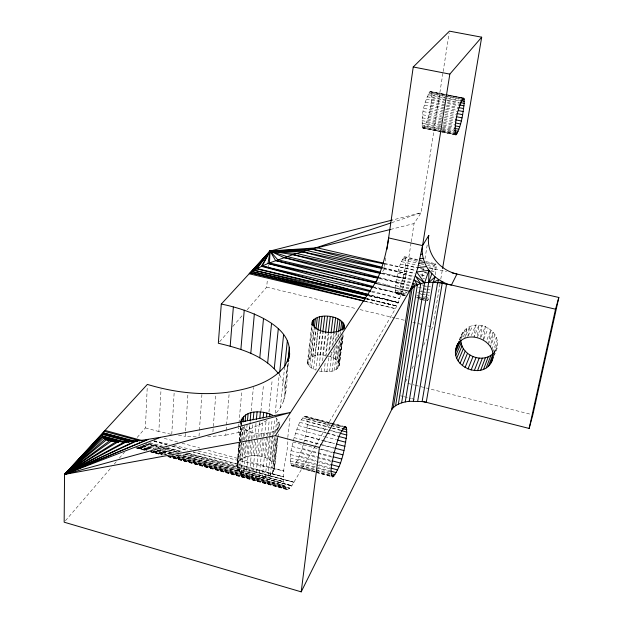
<?xml version="1.0" encoding="UTF-8"?>
<svg xmlns="http://www.w3.org/2000/svg" width="623" height="623" viewBox="0 0 623 623"><rect width="100%" height="100%" fill="white"/><g stroke="black" fill="none" stroke-linecap="round" stroke-linejoin="round"><path stroke-width="0.47" stroke-dasharray="3.12 2.34" d="M435.275 274.829L436.139 267.36L435.695 263.802L434.029 265.18L430.906 273.341M315.145 446.224L291.798 485.8L287.771 489.421L286.159 489.382C278.559 474.843 289.103 453.474 287.686 438.39M330.307 476.268L291.743 465.794C287.834 457.025 292.405 446.559 294.118 437.587C296.945 430.361 298.3 420.852 305.052 416.211L343.398 426.257M303.674 443.459C305.387 434.831 309.304 425.073 305.948 416.514L305.052 416.211M405.308 295.847L396.01 293.651L395.34 291.938L395.278 288.87M137.161 437.471L145.408 427.9L147.277 386.346M440.663 131.788L422.9 128.136C420.603 116.236 423.998 101.861 430.205 91.425L462.702 97.811M170.842 434.239L158.857 431.552L161.03 389.001M422.9 128.136L423.476 128.065C429.551 117.506 432.845 103.465 430.758 91.464M171.761 434.449L174.136 392.856M196.214 436.871L185.241 436.287L187.936 393.759M319.42 371.051C325.93 372.328 337.845 372.889 339.294 364.439L343.265 333.912M199.025 436.053L199.36 431.225M199.422 430.259L201.914 394.569M212.926 431.817L215.706 395.27M207.7 436.77L225.728 435.142L226.048 431.311M226.126 430.353L229.194 392.996M225.728 435.142L238.142 432.611L238.562 427.845M238.64 426.887L238.897 424.029M238.975 423.079L241.817 390.66M395.294 288.161C396.82 277.5 397.996 265.46 404.522 256.653L422.223 260.71M277.523 437.182L274.486 465.84C274.844 483.76 239.076 481.626 237.005 465.731L239.131 441.684M239.216 440.726L240.579 425.33M240.665 424.372L240.922 421.483M237.005 465.731L239.341 441.707M239.427 440.749L240.782 425.384M240.867 424.427L241.039 422.511M237.199 467.709L239.512 441.699M239.598 440.734L240.961 425.314M237.379 463.792L238.321 461.955L241.817 422.659M237.97 469.672L241.934 425.283M238.321 461.955L239.785 460.272L242.954 424.878M239.302 471.556L241.989 441.598M242.082 440.632L243.297 427.098C250.773 438.374 292.358 434.799 274.93 416.631M239.785 460.272L241.732 458.793L243.11 443.514M243.453 439.69L244.839 424.411M241.14 473.301L244.045 441.372M244.13 440.399L245.182 428.788M241.732 458.793L244.091 457.562L247.323 422.277M243.445 474.843L247.541 430.298M244.091 457.562L246.801 456.604L248.304 440.422M248.39 439.472L249.893 423.282M238.142 432.611L249.512 429.107L249.862 425.314M249.955 424.372L250.212 421.522M251.186 411.094L253.382 387.397M246.147 476.151L250.298 431.575M399.989 287.631C402.941 277.811 407.006 267.041 405.043 256.777L404.522 256.653M246.801 456.604L249.776 455.966L251.295 439.799M251.388 438.841L252.728 424.575M247.214 309.74L266.675 287.148L267.392 279.548M268.466 268.147L268.825 264.347M249.145 477.163L252.743 439.215M252.829 438.265L253.374 432.572M249.776 455.966L252.93 455.647L256.014 423.336M252.362 477.864L256.108 438.966M256.201 438.016L256.653 433.273M252.93 455.647L256.162 455.662L257.821 438.569M257.914 437.619L259.386 422.425M249.512 429.107L259.596 424.746L259.877 421.849M260.905 411.25L263.529 384.274M255.687 478.223L259.402 440.282M259.775 436.489L260.056 433.639M493.759 355.85C510.611 329.403 466.65 310.09 459.221 340.641M274.486 465.84C272.204 459.719 265.336 457.087 259.394 456.013L262.851 420.883M259.02 478.223L263.07 437.548M263.163 436.575L263.451 433.67M262.517 456.682L264.222 439.589M264.604 435.789L266.122 420.603M262.252 477.872L266.745 433.359M268.957 411.974L272.243 379.438M265.445 457.656L267.563 436.754M267.664 435.804L269.3 419.661M265.281 477.179L269.432 436.591M269.533 435.617L269.829 432.72M268.092 458.902L270.437 436.092M270.538 435.142L272.196 418.983M268.015 476.174L272.609 431.778M279.478 372.102L275.132 413.913C289.975 400.254 285.373 378.068 288.979 360.281M270.39 460.389L272.96 435.656M273.053 434.706L274.735 418.531M270.366 474.882L274.291 437.299M274.696 433.444L275 430.555M272.251 462.071L274.852 437.315M275.35 432.549L276.846 418.267M272.267 473.348L276.114 436.785M276.721 431.015L276.924 429.091M273.637 463.909L276.456 437.206M277.157 430.532L278.263 420.042M280.334 407.722L284.734 366.215M273.653 471.619L277.219 438.008M278.434 428.585L279.143 421.896M274.502 469.75L278.372 433.328M279.151 426.662L279.454 423.788M285.295 394.523L285.061 387.794L287.647 363.622M283.73 401.212L287.733 363.848M287.795 437.432L290.131 416.296M320.658 330.517L315.908 370.078C297.537 363.287 313.525 351.878 325.479 355.531L328.165 333.749M307.427 362.313L311.648 325.899M307.754 363.762L312.318 324.419M308.556 365.21L313.034 326.764M310.846 357.291L314.187 328.734M309.818 366.612L314.436 327.153M312.73 356.426L315.869 329.808M311.5 367.913L316.157 328.414M314.934 355.772L317.87 331.086M313.548 369.081L318.252 329.544M317.387 355.344L320.23 331.631M320.012 355.157L322.769 332.417M319.085 366.044L323.298 331.296M322.737 355.219L325.401 333.437M321.25 371.425L321.842 366.604M322.55 360.81L326.094 331.849M324.061 371.744L325.253 362.088M325.969 356.301L328.96 332.176M328.866 350.391L330.992 333.344M326.849 371.799L328.78 356.364M329.629 349.612L331.794 332.254M339.294 364.439C338.491 360.32 334.247 358.209 330.696 356.831L331.288 352.096M332.004 346.411L333.679 333.149M329.536 371.596L332.09 351.356M332.939 344.612L334.395 333.048M333.017 357.797L334.224 348.312M335.065 341.677L336.147 333.149M332.02 371.137L335.205 346.108M335.945 340.329L337.043 331.67M335.057 358.926L336.996 343.748M337.728 338.055L338.453 332.363M334.232 370.444L337.689 343.522M338.554 336.794L339.294 331.023M336.747 360.195L339.2 341.202M340.057 334.551L340.423 331.701M336.109 369.54L339.948 339.776M338.048 361.558L341.248 336.833M337.588 368.45L341.692 336.817M338.904 362.991L342.494 335.369M338.632 367.212L342.985 333.71M339.2 365.857L343.312 334.325M480.582 337.573L482.155 325.51L477.28 337.479L478.955 325.004L474.01 336.95L475.754 325.011L470.747 336.95M483.448 340.002L485.27 326.507L480.458 338.507M385.73 257.945L384.079 269.385L381.424 273.458M402.692 289.111L406.266 273.567L411.102 242.721M411.25 241.763L414.046 223.548L421.101 212.762L443.008 72.47M443.155 71.505L449.16 33.074M422.067 276.892L423.453 268.311M424.964 258.888L427.534 242.915M488.494 344.223L490.846 329.855L486.15 341.926M439.978 283.862L432.681 327.052L430.516 331.397M440.788 279.057L442.416 269.463M467.78 336.552L469.781 326.53L465.023 337.619M464.867 337.604L467.188 327.994L462.749 338.25M461.861 334.613L459.945 339.932M315.635 445.383L395.457 308.665L398.299 302.583L402.458 289.929M291.743 465.794L292.693 465.911C299.172 460.841 300.707 451.675 303.448 444.308M493.626 355.756L497.185 346.038M493.907 352.859L497.466 343.18M494.351 353.039L496.36 348.763M492.645 352.532L497.185 340.267M491.788 349.604L496.352 337.393M494.981 334.644L490.387 346.809L493.128 332.106L489.156 342.486M483.791 339.146L488.198 327.971M468.325 335.758L472.67 325.525M461.23 338.429L464.96 329.871M459.79 339.831L463.162 332.106M426.693 300.893L427.728 300.325L429.169 297.615L423.648 296.314M405.48 381.829L408.073 376.611M411.959 368.785L414.116 364.439M417.566 357.485L420.587 351.395M423.609 345.306L426.63 339.224M396.01 293.651L397.217 293.129L398.813 290.474L407.092 292.421M493.782 352.727L495.005 351.263M65.431 520.719L111.766 466.939M114.305 463.995L116.213 461.783M119.382 458.1L124.46 452.205M219.592 341.801L230.261 329.411M232.776 326.499L242.814 314.841M259.596 424.746L268.186 419.629M391.657 222.684L421.101 212.762L392.023 220.129M390.528 229.435L414.046 223.548M256.162 455.662L259.394 456.013M178.497 435.368L185.241 436.287M430.205 91.425L447.158 94.797M448.101 94.984L463.177 97.982M431.194 92.048L447.119 95.218M448.054 95.405L462.11 98.2M429.543 91.955L462.601 98.535M431.49 93.177L460.459 98.948M428.788 93.037L461.923 99.641M431.646 94.797L446.559 97.772M447.493 97.959L459.603 100.373M427.978 94.634L461.184 101.261M431.661 96.869L446.535 99.836M447.462 100.023L459.548 102.437M427.121 96.713L446.13 100.513M447.08 100.7L460.381 103.363M431.521 99.314L443.584 101.728M447.291 102.468L458.419 104.703M426.257 99.197L459.564 105.871M431.248 102.063L445.546 104.937M446.496 105.123L457.936 107.421M425.408 102.016L445.406 106.035M446.356 106.229L458.738 108.713M430.843 105.038L457.484 110.403M424.606 105.085L444.604 109.118M445.562 109.305L457.944 111.805M430.314 108.153L444.573 111.034M445.523 111.221L455.981 113.331M423.866 108.301L443.864 112.342M444.814 112.537L457.196 115.037M429.683 111.307L443.934 114.196M444.884 114.383L455.335 116.501M423.219 111.556L441.302 115.224M445.11 115.995L456.527 118.308M428.967 114.422L443.218 117.311M444.168 117.506L454.611 119.624M422.682 114.757L455.958 121.524M428.188 117.397L443.389 120.488M444.339 120.683L454.79 122.809M422.277 117.802L442.213 121.867M443.163 122.053L455.499 124.569M427.37 120.146L442.579 123.253M443.529 123.447L453.988 125.581M422.012 120.582L455.172 127.357M426.529 122.599L441.762 125.714M442.712 125.908L453.186 128.05M421.896 123.027L441.746 127.092M442.688 127.287L454.977 129.802M425.696 124.67L453.349 130.339M384.274 263.926L407.115 268.599M421.935 125.059L441.73 129.117M442.673 129.311L454.93 131.827M424.894 126.305L441.598 129.732M442.525 129.927L453.661 132.208M422.114 126.609L440.92 130.472M441.863 130.666L455.024 133.369M424.146 127.45L439.028 130.511M442.751 131.274L454.845 133.758M422.441 127.645L441.193 131.5M442.135 131.694L455.265 134.397M423.476 128.065L456.114 134.778M441.598 131.983L455.631 134.864M383.597 268.817L406.266 273.567L382.927 267.524M381.44 273.629L405.23 278.738L381.844 272.617M379.438 278.559L404.023 283.971L378.823 277.313M369.042 296.026L398.299 302.583L369.221 294.757M366.581 299.126L396.843 305.986L366.752 298.464M425.945 261.559L435.695 263.802M403.875 257.089L423.025 261.496M423.952 261.707L435.991 264.464M403.128 258.086L418.586 261.644M426.537 263.459L436.139 265.671M373.855 287.74L401.267 294.017L374.999 287.024M402.287 259.612L417.714 263.132M421.062 263.926L423.881 264.573M427.635 265.437L436.139 267.36M429.442 267.711L446.504 271.636M401.399 261.621L417.387 265.305M417.978 265.359L422.09 266.387M428.679 267.898L435.991 269.502M405.417 265.032L416.771 267.649M421.506 268.739L424.341 269.393M430.968 270.927L435.695 272.017M400.472 264.066L416.491 267.758M420.26 268.622L424.029 269.494M405.036 267.843L415.432 270.242M424.878 272.43L426.771 272.866M384.383 263.342L415.588 270.561M424.084 272.524L426.911 273.178M404.522 270.865L414.91 273.271M420.572 274.579L425.291 275.67M398.65 269.907L414.708 273.629M421.319 275.156L425.096 276.036M383.55 268.303L406.266 273.567M403.891 274.011L414.272 276.417M422.76 278.388L424.645 278.824M397.817 273.131L413.874 276.861M403.159 277.188L412.59 279.384M397.053 276.417L413.111 280.155M381.642 273.248L405.23 278.738M153.904 440.749L169.939 444.487M173.716 445.359L191.635 449.533M198.239 451.068L284.065 471.05L206.377 449.853M402.349 280.311L411.787 282.515M422.16 284.929L430.649 286.915M396.407 279.665L411.507 283.192M423.78 286.05L426.615 286.712M379.469 278.224L409.981 285.272M418.477 287.258L422.254 288.138M423.196 288.363L426.031 289.025M426.973 289.243L430.75 290.131M395.893 282.764L410.027 286.074M423.227 289.165L426.054 289.827M400.589 286.019L410.043 288.231M421.382 290.894L429.893 292.888M395.512 285.63L408.688 288.722M419.045 291.151L421.872 291.813M422.807 292.031L425.634 292.693M417.675 292.662L421.467 293.558M422.41 293.776L425.252 294.445M426.202 294.663L429.987 295.559M420.657 294.126L425.353 295.224M395.239 290.287L406.484 292.935M416.795 295.357L425.229 297.342M397.98 292.055L405.355 293.791M418.267 296.828L421.031 297.483M421.95 297.701L424.722 298.355M425.641 298.573L428.406 299.219M395.34 291.938L405.62 294.36M416.842 297.007L420.58 297.887M421.514 298.106L424.318 298.767M373.964 287.577L401.267 294.017M397.217 293.129L405.542 295.092M416.631 297.708L420.33 298.581M421.257 298.799L424.029 299.453M424.956 299.671L427.728 300.325M395.605 293.067L405.853 295.489M419.84 298.791L424.504 299.889M396.555 293.667L405.83 295.855M419.731 299.141L424.372 300.231M422.97 300.013L424.831 300.45M371.534 291.86L399.795 298.549L371.744 291.089M368.972 295.614L398.299 302.583L369.237 294.889M366.542 298.767L396.843 305.986L366.698 298.845M365.265 301.462L395.457 308.665L365.288 301.205M369.089 295.543L398.299 302.583M266.675 287.148L356.278 308.689M360.047 309.592L394.951 317.979M395.893 318.205L404.382 320.245M412.87 322.286L422.301 324.552M427.962 325.915L430.789 326.592M149.162 443.872L161.38 446.87M166.084 448.023L181.122 451.714M187.71 453.326L283.605 476.86L193.052 451.823M407.87 383.41L414.443 385.061M415.385 385.294L530.952 414.35M400.605 395.8L403.354 396.501M404.265 396.734L410.682 398.362M411.593 398.595L414.342 399.288M142.838 445.694L154.099 448.576M171.925 453.139L159.729 450.016L171.917 453.31M178.497 454.821L283.59 481.719L184.579 454.144M145.517 443.856L158.686 447.267M163.382 448.482L178.427 452.368M185.015 454.074L294.087 482.288L188.333 453.264M305.948 416.514L343.211 426.272M303.969 416.662L342.455 426.747M306.617 417.55L331.685 424.123M332.612 424.364L342.821 427.043M302.723 417.862L330.346 425.104M331.265 425.345L342.315 428.25M307.046 419.287L330.182 425.353M331.109 425.595L341.287 428.266M301.353 419.777L329.069 427.067M332.76 428.032L341.996 430.462M307.232 421.654L331.218 427.962M332.145 428.203L340.446 430.392M141.234 446.317L152.526 449.284M157.23 450.515L170.406 453.972M176.052 455.452L291.798 485.8L180.693 454.642M299.889 422.363L327.69 429.691M331.397 430.664L339.737 432.86M307.17 424.598L327.418 429.932M328.337 430.174L339.379 433.078M298.386 425.548L326.265 432.907M327.192 433.149L338.344 436.092M306.859 428.009L325.665 432.977M326.608 433.226L337.892 436.201M296.898 429.224L324.147 436.528M324.832 436.614L336.358 439.76M138.945 447.104L149.24 449.829M153.92 451.068L167.026 454.533M171.707 455.771L284.033 485.496L176.465 455.452M377.445 282.398L385.863 284.641M386.797 284.89L390.535 285.879M305.543 435.859L323.368 440.593M324.303 440.843L334.629 443.584M295.458 433.281L321.577 440.212M322.512 440.461L334.637 443.685M304.577 440.064L321.46 444.565M322.403 444.814L333.655 447.812M294.118 437.587L319.334 444.308M320.269 444.557L334.278 448.287M321.273 449.066L332.534 452.072M292.927 442.019L332.168 452.5M302.171 448.451L331.288 456.254M291.922 446.418L317.138 453.178M318.073 453.427L332.082 457.181M300.8 452.391L331.125 460.537M291.128 450.639L331.257 461.433M299.359 456.005L315.939 460.475M319.622 461.464L329.754 464.197M290.583 454.564L315.744 461.347M316.671 461.596L330.649 465.365M297.903 459.19L330.221 467.92M290.295 458.045L330.276 468.854M148.438 443.163L161.591 446.699M166.294 447.96L180.39 451.745M186.028 453.264L294.087 482.288M138.446 447.337L148.78 450.133M154.418 451.652L165.687 454.704M171.325 456.223L289.672 488.206L171.847 455.444M296.462 461.853L316.842 467.367M317.769 467.616L329.808 470.879M290.271 460.997L315.308 467.772M316.243 468.021L330.151 471.79M295.092 463.901L330.4 473.472M290.513 463.31L330.276 474.087M293.815 465.272L315.269 471.089M316.204 471.346L330.19 475.139M291.011 464.922L314.973 471.424M315.892 471.673L330.634 475.676M292.693 465.911L315.16 472.008M316.095 472.265L330.135 476.081M145.408 427.9L158.857 431.552M142.885 445.445L154.122 448.49M177.539 454.837L291.798 485.8L179.58 454.891M136.826 447.875L146.203 450.421M150.883 451.691L162.136 454.743M167.758 456.27L284.898 488.066L170.749 456.254M164.254 438.358L178.295 442.19M182.041 443.21L199.827 448.062M153.998 441.325L167.05 444.9M171.714 446.177L187.562 450.53M193.153 452.064L283.605 476.86M149.964 442.735L163.07 446.333M167.751 447.61L182.718 451.722M145.86 443.81L158.974 447.423M162.728 448.451L177.719 452.578M183.333 454.128L283.59 481.719M144.038 445.102L156.194 448.451M159.94 449.487L173.965 453.349M136.453 447.906L146.732 450.725M150.462 451.753L161.676 454.829M168.21 456.62L287.771 489.421L169.106 456.238M153.85 440.983L166.917 444.596M172.516 446.146L187.453 450.273M141.943 446.263L152.23 449.105M156.903 450.398L169.993 454.011M175.6 455.553L284.033 485.496M140.268 446.964L149.606 449.541M154.278 450.834L166.419 454.183M172.018 455.732L289.672 488.206M138.921 447.688L147.347 450.016M152.962 451.574L164.192 454.673M169.806 456.231L284.898 488.066M137.107 447.735L146.467 450.32M151.148 451.613L162.377 454.72M167.992 456.277L287.771 489.421M135.565 447.727L146.787 450.834M150.151 451.73L162.346 455.101M167.976 456.659L286.159 489.382M148.149 443.989L159.356 447.112M164.963 448.677L178.972 452.578M140.05 446.605L150.338 449.463M155.952 451.029L166.24 453.887M138.937 447.392L148.29 450.001M153.904 451.558L165.134 454.689M145.221 444.697L156.42 447.836M162.027 449.409L174.16 452.812M142.792 446.052L153.079 448.926M157.751 450.234L170.85 453.887M138.267 447.618L147.612 450.227M153.219 451.8L163.499 454.673M328.157 356.068L330.696 356.831M279.447 374.735L283.083 381.159L285.061 387.794M241.132 423.391L241.662 424.652"/><path stroke-width="0.93" d="M278.294 373.387C263.708 355.235 240.096 348.405 218.33 343.257L221.29 304.071C248.071 309.304 306.088 328.64 284.734 366.215C271.426 382.872 249.426 388.744 229.272 392.038C201.79 395.87 173.809 392.397 147.363 384.414L64.543 474.422L64.161 522.191L301.205 591.85L392.568 407.839M386.969 249.364L413.251 66.973L449.463 31.15L481.688 37.193L449.829 74.114L422.573 245.61C421.234 254.285 423.796 263.256 428.935 270.296L428.663 282.585L409.186 401.298C402.777 402.108 395.698 403.992 391.742 409.506L410.596 289.243M464.197 103.371L463.987 98.574L463.177 97.982C457.5 108.877 454.198 122.7 455.631 134.864L456.114 134.778C461.604 125.425 462.834 114.001 464.197 103.371L460.475 102.624M392.023 220.129L270.086 251.038L269.463 262.906L373.021 287.351M346.746 435.018L346.536 428.017L345.267 426.747C338.258 433.32 336.981 444.183 334.037 452.999C332.861 460.646 329.287 469.251 332.145 476.766L332.947 476.844C342.214 465.35 344.348 449.284 346.746 435.018L340.298 433.32M344.06 328.594C346.832 314.849 311.952 310.667 311.757 324.941M230.183 346.248L233.352 307.03M493.112 357.625C486.867 383.643 444.425 366.114 458.092 343.226M240.883 349.41L244.247 310.137M241.039 422.511C243.359 409.124 263.054 410.409 272.586 415.183M241.903 421.701L242.246 417.869M243.211 422.005L243.725 416.265M250.804 353.296L254.355 313.93M245.096 421.545L245.703 414.863M247.495 420.369L248.102 413.695M250.158 420.424L250.859 412.808M253.172 419.824L253.888 412.216M259.791 357.843L263.521 318.345M256.38 419.536L257.104 411.935M259.76 418.625L260.398 411.974M267.664 362.983L271.55 323.329M263.132 418.033L263.693 412.333M266.504 416.803L266.885 413.002M274.26 368.645L278.302 328.796M269.588 416.81L269.876 413.96M279.743 371.876L283.613 334.66M284.61 366.752L287.351 340.828M287.857 361.69L289.407 347.182M287.935 361.924L288.145 360.008M289.181 358.381L289.695 353.623M312.139 321.678C313.213 333.484 338.725 336.179 344.309 326.686M312.224 325.183L312.777 320.409M313.104 325.93L313.883 319.256M314.304 327.784L315.417 318.267M315.986 328.858L317.325 317.45M317.979 330.135L319.56 316.842M320.339 330.681L322.052 316.461M322.878 331.467L324.715 316.305M325.518 332.487L327.48 316.391M328.282 332.799L330.276 316.702M331.109 332.394L333.001 317.247M301.205 591.85L319.397 447.446L409.412 291.291C418.695 278.722 438.14 282.188 451.434 285.023L555.529 309.195L558.839 297.475L452.197 272.944M333.796 332.207L335.587 317.995M336.264 332.199L337.954 318.929M338.577 331.413L340.033 320.027M340.54 330.751L341.77 321.258M342.113 330.182L343.094 322.574M343.234 329.66L343.974 323.944M344.013 328.189L344.387 325.331M393.339 407.543L412.216 287.585L411.733 286.479L417.862 267.719L422.573 245.61L428.741 235.401A34.896 31.773 26.3 0 0 456.932 274.034L451.434 285.023L442.244 283.161L422.114 401.578L409.186 401.298M395.605 405.705L414.536 286.05L412.963 283.387L417.41 284.758L398.385 404.132M401.617 402.863L420.774 283.738L415.448 276.09L424.551 283.013L405.246 401.913M428.289 238.22L428.741 235.401M413.361 401.041L433.047 282.468L435.142 276.9L428.935 270.296L416.678 272.01L424.551 283.013L428.935 270.296M364.315 301.236L249.184 273.754L256.941 268.544L267.976 263.49L270.086 251.038L317.13 247.806L390.528 229.435M417.698 401.134L437.603 282.663L438.818 279.626L435.142 276.9L428.663 282.585L431.825 273.77M442.579 268.505L481.688 37.193M446.613 283.909L426.249 402.318L422.114 401.578M240.922 421.483L241.296 419.629M423.5 401.617L529.145 428.445L555.529 309.195M558.839 297.475L532.829 414.825L529.145 428.445M410.495 289.345L411.733 286.479L414.536 286.05M491.812 361.169C499.833 340.929 465.093 326.584 456.589 346.668M139.98 440.897L104.275 431.303L102.608 434.535L102.647 436.209L103.698 437.946L106.564 439.706L113.113 441.52M490.441 363.707L493.05 356.59M488.572 365.935L493.167 353.459C482.288 364.128 461.098 355.406 460.841 340.181L455.561 352.33M486.275 367.796L490.916 355.297M483.612 369.229L488.307 356.714M480.676 370.202L485.426 357.68M477.545 370.677L482.358 358.155M474.321 370.638L479.196 358.132M471.097 370.101L476.034 357.618M467.966 369.073L472.974 356.613M465.031 367.593L470.092 355.165M462.367 365.701L467.484 353.311M460.054 363.45L465.225 351.107M458.17 360.904L463.387 348.615M456.768 358.155L462.017 345.905M455.888 355.266L461.16 343.071M459.735 341.856L460.483 340.142M457.913 344.122L459.034 341.544M455.795 349.441L459.19 341.661M442.244 283.161L442.805 281.915L438.818 279.626L433.047 282.468M368.279 294.5L262.26 265.974L270.086 251.038L311.952 249.13L390.738 222.995M382.6 268.085L306.866 250.539L270.086 251.038L261.426 266.34L368.302 294.64M136.118 441.427L103.208 432.915L64.543 474.422L275.366 435.695L377.172 279.961M446.878 283.956L442.805 281.915L437.603 282.663M381.704 268.42L302.35 251.778L270.086 251.038L256.941 268.544L368.146 295.318M380.7 273.03L296.719 253.475L270.086 251.038L256.372 268.856L368.022 295.388M365.81 298.23L253.904 270.234L270.086 251.038L292.935 254.612L380.489 273.427M378.527 278.006L286.923 256.575L270.086 251.038L251.965 271.48L365.592 298.542M364.346 300.971L250.259 272.742L270.086 251.038L283.924 257.556L375.576 281.908M221.29 304.071L270.086 251.038L277.757 259.744L376.191 282.881M160.516 437.338L64.543 474.422L106.564 439.706C124.265 444.308 142.831 440.002 160.516 437.338L290.559 412.457L64.543 474.422L102.888 433.772L130.947 441.497M148.251 439.433L64.543 474.422L102.608 434.535L129.771 441.894M147.472 439.534L64.543 474.422L102.647 436.209L125.231 442.128M136.935 440.866L64.543 474.422L102.92 436.653L122.529 442.065M137.426 441.489L135.549 440.975L64.543 474.422L103.698 437.946L118.728 442.011M412.216 287.585L410.541 289.127L409.412 291.291L375.046 283.216A36.196 6.666 -77.1 0 0 388.62 237.924L422.573 245.61M126.89 441.614L128.759 442.135L126.89 441.614L64.543 474.422L105.295 438.927L116.524 442.034M126.991 442.135L125.122 441.621L64.543 474.422L109.819 440.562M118.347 441.652L64.543 474.422L111.525 441.006L113.402 441.52M64.543 474.422L116.47 441.473L118.339 441.995M370.81 290.84L267.976 263.49L292.935 254.612L311.952 249.13L383.324 263.731M417.862 267.719L426.506 266.527M418.983 263.295L424.598 262.532M420.034 258.802L423.219 258.381M420.992 254.309L422.417 254.122M413.251 66.973L449.829 74.114M462.11 98.2L463.987 98.574M462.328 99.322L464.197 99.688M460.537 100.56L464.267 101.308M459.346 104.882L463.987 105.817M458.886 107.615L463.652 108.573M458.435 110.598L463.193 111.556M456.932 113.526L462.632 114.679M456.285 116.696L461.986 117.848M455.561 119.818L461.261 120.979M455.74 123.004L460.49 123.969M454.938 125.776L459.696 126.742M454.136 128.245L458.894 129.218M454.299 130.534L458.115 131.313M454.595 132.403L457.375 132.972M454.845 133.758L456.706 134.14M283.924 257.556L377.546 278.146M253.904 270.234L367.157 295.606M270.086 251.038L275.537 260.539L376.121 283.138M250.259 272.742L365.639 298.908M267.976 263.49L372.912 287.522M317.13 247.806L383.433 263.124M262.26 265.974L370.592 291.634M251.778 271.597L365.756 298.619M311.952 249.13L381.992 267.283M302.35 251.778L379.975 272.126M344.145 426.521L346.006 427.004M343.756 427.285L346.536 428.017M342.214 428.515L346.84 429.722M341.373 430.633L346.91 432.089M292.935 254.612L378.823 277.313M338.826 436.45L346.349 438.436M337.292 440.009L345.749 442.244M275.537 260.539L373.122 286.525M336.506 444.082L344.947 446.317M334.59 448.062L343.974 450.561M275.366 435.695L319.397 447.446M333.469 452.329L342.852 454.829M333.173 456.76L341.622 459.026M332.043 460.786L340.314 463.014M330.673 464.447L338.959 466.674M331.14 468.169L337.604 469.913M330.735 471.128L336.288 472.631M331.327 473.721L335.049 474.734M331.125 475.396L333.92 476.151M105.046 430.407L142.48 440.679M106.564 439.706L113.106 441.505M102.647 436.209L123.222 441.925M103.208 432.915L133.081 441.294M103.698 437.946L118.65 442.128M420.774 283.738L414.209 279.906L417.41 284.758"/></g></svg>
